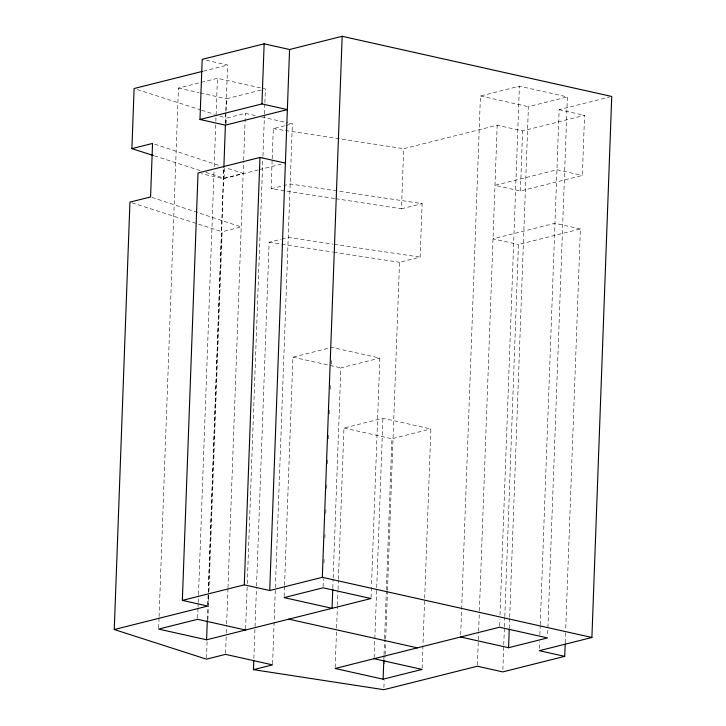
<?xml version="1.0" encoding="UTF-8"?>
<svg xmlns="http://www.w3.org/2000/svg" width="726" height="726" viewBox="0 0 726 726"><rect width="100%" height="100%" fill="white"/><g stroke="black" fill="none" stroke-linecap="round" stroke-linejoin="round"><path stroke-width="0.54" stroke-dasharray="3.63 2.72" d="M158.667 627.963L159.039 617.772M159.085 616.637L178.46 88.073L217.428 78.29L261.033 88.028M197.626 618.18L198.007 607.998M198.044 606.863L198.171 603.469M198.216 602.335L198.461 595.547M198.507 594.413L214.025 171.109M214.188 166.581L215.813 122.44M215.849 121.306L217.428 78.29M207.817 604.939L223.853 167.515M225.487 122.939L227.61 65.05L202.191 59.378M207.337 619.423L207.836 605.838M207.881 604.713L208.298 593.387M208.335 592.262L223.898 167.824M225.514 123.674L225.931 112.358M225.977 111.232L226.43 98.781L263.229 89.543M206.493 658.037L207.119 641.076M207.908 619.587L208.77 595.846M208.943 591.318L222.129 231.757L241.214 226.966L151.652 197.3M205.866 172.398L224.089 178.26L224.452 168.241M226.085 123.71L226.294 118.147L245.379 113.356L256.314 115.797M225.586 653.246L226.294 634.016M226.331 632.89L226.621 624.977M226.666 623.843L227.946 588.795M227.991 587.661L243.627 161.217M243.673 160.11L245.379 113.356M245.597 628.888L247.212 584.748M247.257 583.613L262.903 156.907M262.948 155.781L264.436 115.035M264.482 113.9L264.854 103.709M264.899 102.584L265.398 88.999L262.122 88.273M253.873 658.346L256.487 587.116M256.532 585.982L269.128 242.248L280.799 239.326M334.613 198.516L271.097 188.751L272.159 159.802M272.196 158.695L273.303 128.638L284.964 125.707M272.595 663.736L292.387 123.847L289.111 123.111M284.129 596.473L284.501 586.318M284.547 585.183L292.905 357.156L331.864 347.373L379.834 358.081L371.476 586.118M323.088 586.699L323.379 578.794M323.959 562.995L324.132 558.476M324.876 538.157L325.076 532.512M325.783 513.318L325.992 507.674M326.691 488.48L326.9 482.835M327.608 463.651L327.771 459.131M328.515 438.813L328.678 434.293M329.423 413.974L329.595 409.464M330.339 389.145L330.502 384.626M331.247 364.307L331.41 359.787M332.798 587.987L333.134 578.958M333.17 577.832L340.875 367.855L379.834 358.081M335.185 667.357L336.592 628.979M336.637 627.845L337.418 606.401M337.463 605.266L337.998 590.592M338.044 589.467L338.37 580.437M338.416 579.303L343.961 428.031L382.92 418.258L430.89 428.957L422.986 644.579M371.059 597.398L371.431 587.243M374.144 657.584L376.676 588.713M376.712 587.588L382.92 418.258M383.854 658.872L383.981 655.487M384.018 654.353L384.562 639.679M384.599 638.553L386.341 591.136M386.377 590.011L391.931 438.74L430.89 428.957M383.918 687.44L384.163 680.652M384.789 663.691L385.079 655.778M385.125 654.652L385.66 639.951M385.706 638.816L387.439 591.327M387.484 590.202L399.509 262.295L420.154 257.113L422.124 203.616L290.182 183.959L283.821 185.557M335.721 198.688L401.469 208.798L403.674 148.685L497.183 125.217L522.611 130.889L584.557 115.343L582.352 175.456L520.406 191.002L494.978 185.33L556.933 169.775L582.352 175.456M422.115 668.283L422.94 645.704M460.692 634.733L480.44 95.986L519.408 86.203L567.378 96.912L547.622 635.667M477.39 665.098L478.588 632.31M478.634 631.184L479.342 611.954M479.378 610.829L497.183 125.217M499.615 626.093L499.86 619.296M500.023 614.768L519.408 86.203M502.855 669.644L503.726 645.895M503.762 644.77L504.388 627.808M504.425 626.674L504.761 617.635M504.806 616.501L518.446 244.499L580.392 228.953L565.672 630.35M520.406 191.002L522.611 130.889M509.28 628.462L509.652 618.28M509.697 617.145L528.41 106.686L567.378 96.912M539.382 648.427L539.627 641.639M539.881 634.851L540.208 625.812M540.253 624.678L559.138 109.662L609.55 97.012M565.218 642.791L565.636 631.484M203.407 71.121L227.61 65.05M286.026 125.444L292.387 123.847M224.089 178.26L243.183 173.469L226.122 167.815M258.229 169.938L223.445 178.66L201.338 173.732M259.309 169.657L281.053 164.203M271.097 188.751L282.759 185.82M401.469 208.798L422.124 203.616M281.86 239.054L288.222 237.456L332.944 244.118M334.069 244.29L420.154 257.113M273.303 128.638L284.438 130.353M285.554 130.517L403.674 148.685M269.128 242.248L332.653 252.013M333.76 252.185L399.509 262.295M559.138 109.662L584.557 115.343M480.44 95.986L528.41 106.686M178.46 88.073L199.178 92.692M200.267 92.937L226.43 98.781M261.777 117.013L288.022 122.866M580.392 228.953L554.973 223.281L493.018 238.827L518.446 244.499M292.905 357.156L340.875 367.855M343.961 428.031L391.931 438.74M137.314 89.552L200.567 109.88M201.637 110.225L214.497 114.354M219.86 116.078L226.294 118.147M154.411 155.863L200.503 170.683M132.078 202.817L222.129 231.757M154.683 144.156L220.786 166.054"/><path stroke-width="1.09" d="M253.791 660.606L253.465 669.653L272.549 664.862L225.541 654.371L206.456 659.163L114.263 629.533L129.936 202.127L150.581 196.946L152.551 143.449L131.896 148.63L134.101 88.518L202.309 71.402M114.263 629.533L207.772 606.065L182.353 600.393L198.026 172.988L259.972 157.442L285.4 163.114M199.986 119.491L261.941 103.936L287.36 109.617L225.405 125.162L199.986 119.491L202.191 59.378L264.146 43.823L289.565 49.504L342.164 36.3L611.737 96.467L591.899 637.482L539.3 650.687L564.719 656.358L565.182 643.917M223.853 167.515L225.405 125.162M245.56 630.014L197.59 619.314L158.622 629.088L206.592 639.797L207.3 620.558M182.353 600.393L244.299 584.847L259.972 157.442M261.941 103.936L264.146 43.823M244.299 584.847L269.727 590.519L289.565 49.504M269.727 590.519L322.326 577.315L342.164 36.3M332.762 589.122L332.054 608.306L284.084 597.607L323.052 587.824L371.022 598.533L206.592 639.797M460.602 637.001L508.572 647.71L547.54 637.927L499.57 627.219L335.14 668.483L383.11 679.191L383.818 659.998M508.572 647.71L509.235 629.596M383.11 679.191L422.078 669.417L374.108 658.709M564.719 656.358L502.773 671.904L477.345 666.232L383.836 689.7L253.465 669.653M322.326 577.315L591.899 637.482M288.803 619.16L417.359 647.855M131.896 148.63L153.34 155.518"/></g></svg>
